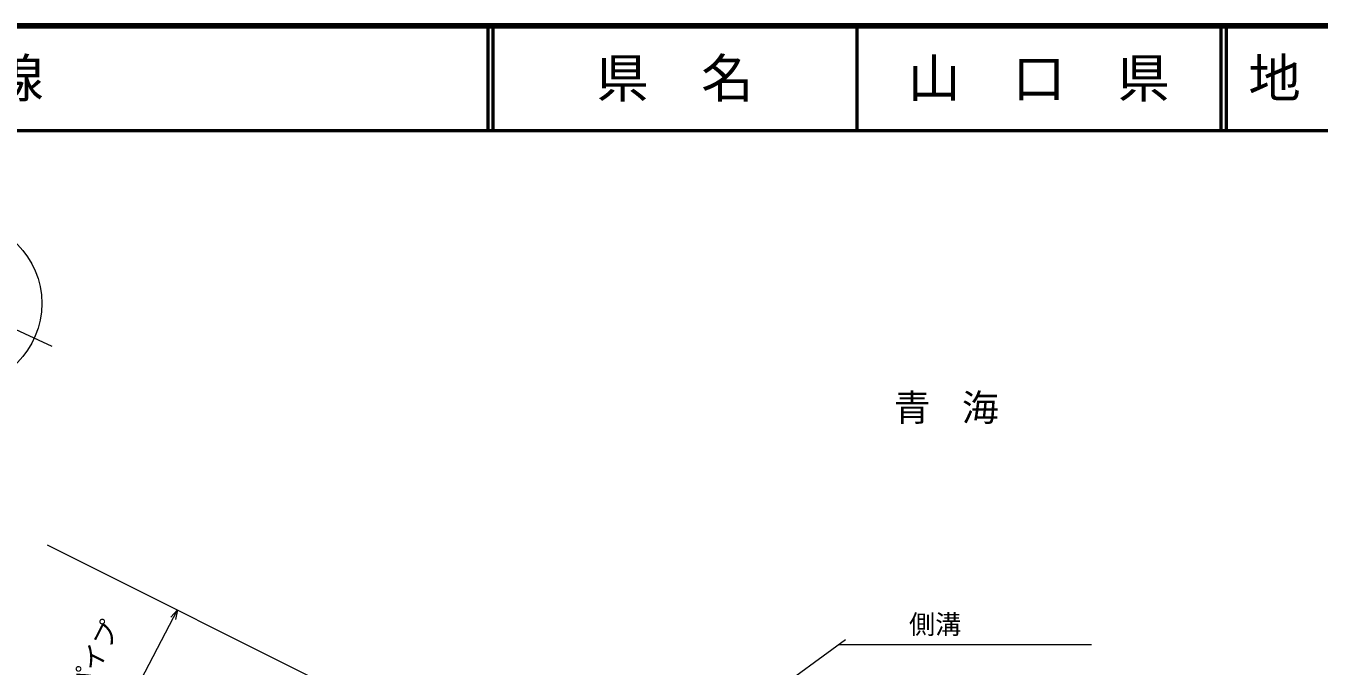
# Model space of a CAD drawing. Units: millimetres, scale not verified. Extents: x 40000 to 680000, y 20000 to 380000.
# Drawn here: x 253655 to 377134, y 318810 to 380000 of the extents above; entities that cross this region are included whole.
import ezdxf
from ezdxf.enums import TextEntityAlignment as Align

# ---------------------------------------------------------------- set-up
doc = ezdxf.new("R2010")
doc.units = ezdxf.units.MM
doc.header["$LTSCALE"] = 1000
doc.layers.add('M-BMK-HTXT', color=7, linetype='Continuous')
for name, color, linetype, lineweight in [('M-STR-HTXT', 7, 'Continuous', 13), ('M-TTL', 2, 'Continuous', 140), ('M-TTL-LINE', 7, 'Continuous', 50), ('M-TTL-TXT', 7, 'Continuous', 13), ('M-WORK', 1, 'Continuous', 13)]:
    doc.layers.add(name, color=color, linetype=linetype, lineweight=lineweight)
doc.styles.add('ＭＳ ゴシック', font='')
doc.styles.get('ＭＳ ゴシック').set_extended_font_data('MS Gothic')

msp = doc.modelspace()

# ---------------------------------------------------------------- linework, layer by layer
at = {"layer": 'M-STR-HTXT'}
for p, q in [((256653, 302242), (268137, 324178)), ((268137, 324178), (267498, 323497)), ((268137, 324178), (267941, 323265))]:
    msp.add_line(p, q, dxfattribs=at)
at = {"layer": 'M-TTL'}
msp.add_line((680000, 380000), (40000, 380000), dxfattribs=at)
at = {"layer": 'M-TTL-LINE'}
for p, q in [((297750, 380000), (297750, 370000)), ((298250, 380000), (298250, 370000)), ((333000, 380000), (333000, 370000)), ((367750, 380000), (367750, 370000)), ((368250, 380000), (368250, 370000)), ((40000, 370000), (680000, 370000))]:
    msp.add_line(p, q, dxfattribs=at)
at = {"layer": 'M-WORK'}
for p, q in [((256164, 349357), (238084, 357743)), ((255701, 330403), (293284, 311592)), ((308248, 304102), (331905, 321353)), ((331251, 320877), (355409, 320877))]:
    msp.add_line(p, q, dxfattribs=at)
msp.add_circle((247218, 353475), 7965, dxfattribs=at)

# ---------------------------------------------------------------- texts
at = {"layer": 'M-BMK-HTXT', "insert": (336516, 341950), "char_height": 2566, "attachment_point": 7, "style": 'ＭＳ ゴシック'}
msp.add_mtext('\\T1.86;青海', dxfattribs=at)
at = {"layer": 'M-STR-HTXT', "style": 'ＭＳ ゴシック'}
msp.add_text('ガードパイプ', height=1833, rotation=62.833, dxfattribs=at).set_placement((259754, 315614), align=Align.BOTTOM_CENTER)
at = {"layer": 'M-TTL-TXT', "style": 'ＭＳ ゴシック'}
for s, p in [('路 線 名      一般県道青海島線', (180380, 375000)), ('地 名      長門市仙崎', (370380, 375000))]:
    msp.add_text(s, height=3666, dxfattribs=at).set_placement(p, align=Align.MIDDLE_LEFT)
for s, p in [('県\u3000名', (315625, 375000)), ('山\u3000口\u3000県', (350375, 375000))]:
    msp.add_text(s, height=3666, dxfattribs=at).set_placement(p, align=Align.MIDDLE_CENTER)
at = {"layer": 'M-WORK', "style": 'ＭＳ ゴシック'}
msp.add_text('側溝', height=1833, dxfattribs=at).set_placement((337971, 321341), align=Align.BOTTOM_LEFT)

doc.saveas('drawing.dxf')
